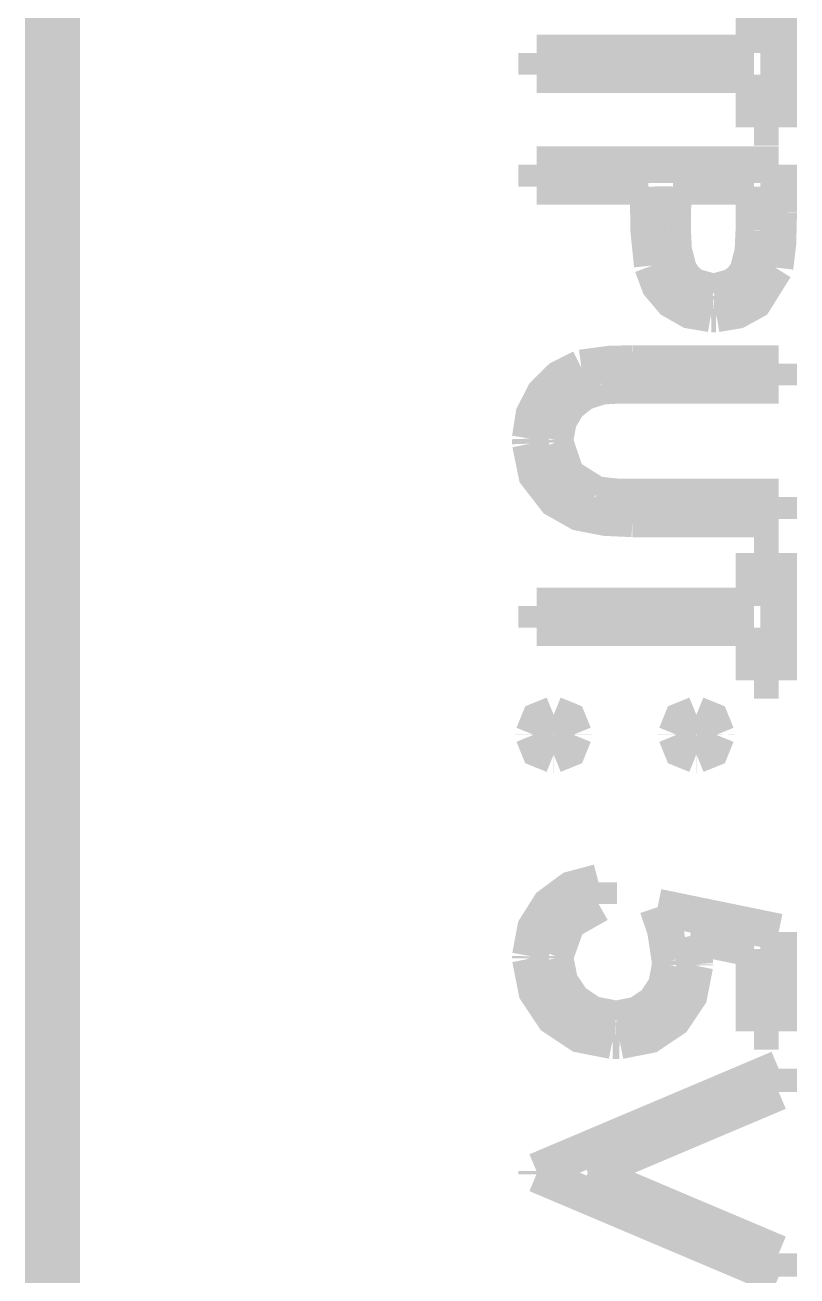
# Model space of a CAD drawing. Header units: inches. Extents: x 18.7 to 39.4, y 4.3 to 20.5.
# Drawn here: x 22.9846 to 23.2477, y 11.4331 to 11.8593 of the extents above; entities that cross this region are included whole.
import ezdxf

# ---------------------------------------------------------------- set-up
doc = ezdxf.new("R2010")
doc.units = ezdxf.units.IN
doc.header["$MEASUREMENT"] = 0

# ---------------------------------------------------------------- blocks, each defined once
blk = doc.blocks.new('irfBoard')
at = {"const_width": 0.008}
for points in [[(22.32304322225698, 11.29430421336298), (22.32304322225698, 12.64630421336298)], [(22.32304322225698, 11.29430421336298), (22.32304322225698, 12.64630421336298)], [(22.32304322225698, 11.29430421336298), (22.32304322225698, 12.64630421336298)], [(22.32704322225698, 12.64630421336298), (22.32704322225698, 11.29430421336298)], [(22.32704322225698, 12.64630421336298), (22.32704322225698, 11.29430421336298)], [(22.32704322225698, 12.64630421336298), (22.32704322225698, 11.29430421336298)], [(22.47831222225698, 12.18021221336298), (22.47831222225698, 12.19174521336298)], [(22.47831222225698, 12.18021221336298), (22.47831222225698, 12.19174521336298)], [(22.47831222225698, 12.18021221336298), (22.47831222225698, 12.19174521336298)], [(22.48373922225698, 12.19174521336298), (22.48373922225698, 12.16393021336298)], [(22.48373922225698, 12.19174521336298), (22.48373922225698, 12.16393021336298)], [(22.48373922225698, 12.19174521336298), (22.48373922225698, 12.16393021336298)], [(22.43082322225698, 12.18021221336298), (22.47831222225698, 12.18021221336298)], [(22.43082322225698, 12.17546321336298), (22.43082322225698, 12.18021221336298)], [(22.43082322225698, 12.18021221336298), (22.47831222225698, 12.18021221336298)], [(22.43082322225698, 12.17546321336298), (22.43082322225698, 12.18021221336298)], [(22.43082322225698, 12.18021221336298), (22.47831222225698, 12.18021221336298)], [(22.43082322225698, 12.17546321336298), (22.43082322225698, 12.18021221336298)], [(22.47831222225698, 12.17546321336298), (22.43082322225698, 12.17546321336298)], [(22.47831222225698, 12.17546321336298), (22.43082322225698, 12.17546321336298)], [(22.47831222225698, 12.17546321336298), (22.43082322225698, 12.17546321336298)], [(22.47831222225698, 12.16393021336298), (22.47831222225698, 12.17546321336298)], [(22.47831222225698, 12.16393021336298), (22.47831222225698, 12.17546321336298)], [(22.47831222225698, 12.16393021336298), (22.47831222225698, 12.17546321336298)], [(22.48373922225698, 12.16393021336298), (22.47831222225698, 12.16393021336298)], [(22.48373922225698, 12.16393021336298), (22.47831222225698, 12.16393021336298)], [(22.48373922225698, 12.16393021336298), (22.47831222225698, 12.16393021336298)], [(22.43082322225698, 12.15578921336298), (22.48373922225698, 12.15578921336298)], [(22.43082322225698, 12.15104021336298), (22.43082322225698, 12.15578921336298)], [(22.43082322225698, 12.15578921336298), (22.48373922225698, 12.15578921336298)], [(22.43082322225698, 12.15104021336298), (22.43082322225698, 12.15578921336298)], [(22.43082322225698, 12.15578921336298), (22.48373922225698, 12.15578921336298)], [(22.43082322225698, 12.15104021336298), (22.43082322225698, 12.15578921336298)], [(22.48373922225698, 12.15578921336298), (22.48373922225698, 12.14541121336298)], [(22.48373922225698, 12.15578921336298), (22.48373922225698, 12.14541121336298)], [(22.48373922225698, 12.15578921336298), (22.48373922225698, 12.14541121336298)], [(22.45524622225698, 12.15104021336298), (22.43082322225698, 12.15104021336298)], [(22.45524622225698, 12.15104021336298), (22.43082322225698, 12.15104021336298)], [(22.45524622225698, 12.15104021336298), (22.43082322225698, 12.15104021336298)], [(22.45524622225698, 12.14725621336298), (22.45524622225698, 12.15104021336298)], [(22.45524622225698, 12.14725621336298), (22.45524622225698, 12.15104021336298)], [(22.45524622225698, 12.14725621336298), (22.45524622225698, 12.15104021336298)], [(22.46067322225698, 12.15104021336298), (22.46055722225698, 12.14177521336298)], [(22.46067322225698, 12.15104021336298), (22.46055722225698, 12.14177521336298)], [(22.46067322225698, 12.15104021336298), (22.46055722225698, 12.14177521336298)], [(22.47831222225698, 12.15104021336298), (22.46067322225698, 12.15104021336298)], [(22.47831222225698, 12.15104021336298), (22.46067322225698, 12.15104021336298)], [(22.47831222225698, 12.15104021336298), (22.46067322225698, 12.15104021336298)], [(22.47831222225698, 12.14136221336298), (22.47831222225698, 12.15104021336298)], [(22.47831222225698, 12.14136221336298), (22.47831222225698, 12.15104021336298)], [(22.47831222225698, 12.14136221336298), (22.47831222225698, 12.15104021336298)], [(22.45611522225698, 12.13378321336298), (22.45534822225698, 12.14130721336298), (22.45524622225698, 12.14725621336298)], [(22.45611522225698, 12.13378321336298), (22.45534822225698, 12.14130721336298), (22.45524622225698, 12.14725621336298)], [(22.45611522225698, 12.13378321336298), (22.45534822225698, 12.14130721336298), (22.45524622225698, 12.14725621336298)], [(22.48373922225698, 12.14541121336298), (22.48357922225698, 12.13863721336298), (22.48294422225698, 12.13335921336298)], [(22.48373922225698, 12.14541121336298), (22.48357922225698, 12.13863721336298), (22.48294422225698, 12.13335921336298)], [(22.48373922225698, 12.14541121336298), (22.48357922225698, 12.13863721336298), (22.48294422225698, 12.13335921336298)], [(22.46055722225698, 12.14177521336298), (22.46077822225698, 12.13710621336298), (22.46194022225698, 12.13260221336298), (22.46326222225698, 12.13068121336298), (22.46507122225698, 12.12920621336298), (22.46952422225698, 12.12797421336298)], [(22.46055722225698, 12.14177521336298), (22.46077822225698, 12.13710621336298), (22.46194022225698, 12.13260221336298), (22.46326222225698, 12.13068121336298), (22.46507122225698, 12.12920621336298), (22.46952422225698, 12.12797421336298)], [(22.46055722225698, 12.14177521336298), (22.46077822225698, 12.13710621336298), (22.46194022225698, 12.13260221336298), (22.46326222225698, 12.13068121336298), (22.46507122225698, 12.12920621336298), (22.46952422225698, 12.12797421336298)], [(22.46952422225698, 12.12797421336298), (22.47385922225698, 12.12917921336298), (22.47563922225698, 12.13059321336298), (22.47696722225698, 12.13243421336298), (22.47810322225698, 12.13681621336298), (22.47831222225698, 12.14136221336298)], [(22.46952422225698, 12.12797421336298), (22.47385922225698, 12.12917921336298), (22.47563922225698, 12.13059321336298), (22.47696722225698, 12.13243421336298), (22.47810322225698, 12.13681621336298), (22.47831222225698, 12.14136221336298)], [(22.46952422225698, 12.12797421336298), (22.47385922225698, 12.12917921336298), (22.47563922225698, 12.13059321336298), (22.47696722225698, 12.13243421336298), (22.47810322225698, 12.13681621336298), (22.47831222225698, 12.14136221336298)], [(22.46896322225698, 12.12321221336298), (22.46440022225698, 12.12399621336298), (22.46056522225698, 12.12618421336298), (22.45771822225698, 12.12952921336298), (22.45611522225698, 12.13378421336298)], [(22.46896322225698, 12.12321221336298), (22.46440022225698, 12.12399621336298), (22.46056522225698, 12.12618421336298), (22.45771822225698, 12.12952921336298), (22.45611522225698, 12.13378421336298)], [(22.46896322225698, 12.12321221336298), (22.46440022225698, 12.12399621336298), (22.46056522225698, 12.12618421336298), (22.45771822225698, 12.12952921336298), (22.45611522225698, 12.13378421336298)], [(22.47009722225698, 12.12321321336298), (22.47457622225698, 12.12396121336298), (22.47836822225698, 12.12605221336298), (22.48294522225698, 12.13336021336298)], [(22.47009722225698, 12.12321321336298), (22.47457622225698, 12.12396121336298), (22.47836822225698, 12.12605221336298), (22.48294522225698, 12.13336021336298)], [(22.47009722225698, 12.12321321336298), (22.47457622225698, 12.12396121336298), (22.47836822225698, 12.12605221336298), (22.48294522225698, 12.13336021336298)], [(22.46896322225698, 12.12321221336298), (22.46953522225698, 12.12322421336298)], [(22.46896322225698, 12.12321221336298), (22.46953522225698, 12.12322421336298)], [(22.46896322225698, 12.12321221336298), (22.46953522225698, 12.12322421336298)], [(22.47009722225698, 12.12321321336298), (22.46954422225698, 12.12322521336298)], [(22.47009722225698, 12.12321321336298), (22.46954422225698, 12.12322521336298)], [(22.47009722225698, 12.12321321336298), (22.46954422225698, 12.12322521336298)], [(22.44062922225698, 12.11142721336298), (22.43606822225698, 12.10913921336298), (22.43253022225698, 12.10564221336298), (22.43024222225698, 12.10117621336298), (22.42942922225698, 12.09598321336298)], [(22.44062922225698, 12.11142721336298), (22.43606822225698, 12.10913921336298), (22.43253022225698, 12.10564221336298), (22.43024222225698, 12.10117621336298), (22.42942922225698, 12.09598321336298)], [(22.44062922225698, 12.11142721336298), (22.43606822225698, 12.10913921336298), (22.43253022225698, 12.10564221336298), (22.43024222225698, 12.10117621336298), (22.42942922225698, 12.09598321336298)], [(22.44062822225698, 12.11142721336298), (22.44684422225698, 12.11225321336298), (22.45178022225698, 12.11237021336298)], [(22.44062822225698, 12.11142721336298), (22.44684422225698, 12.11225321336298), (22.45178022225698, 12.11237021336298)], [(22.44062822225698, 12.11142721336298), (22.44684422225698, 12.11225321336298), (22.45178022225698, 12.11237021336298)], [(22.45178022225698, 12.11237021336298), (22.48373922225698, 12.11237021336298)], [(22.45178022225698, 12.11237021336298), (22.48373922225698, 12.11237021336298)], [(22.45178022225698, 12.11237021336298), (22.48373922225698, 12.11237021336298)], [(22.48373922225698, 12.11237021336298), (22.48373922225698, 12.10762121336298)], [(22.48373922225698, 12.11237021336298), (22.48373922225698, 12.10762121336298)], [(22.48373922225698, 12.11237021336298), (22.48373922225698, 12.10762121336298)], [(22.44499822225698, 12.10740921336298), (22.44094822225698, 12.10608921336298), (22.43774422225698, 12.10353221336298), (22.43563722225698, 12.09999821336298), (22.43487922225698, 12.09574821336298)], [(22.44499822225698, 12.10740921336298), (22.44094822225698, 12.10608921336298), (22.43774422225698, 12.10353221336298), (22.43563722225698, 12.09999821336298), (22.43487922225698, 12.09574821336298)], [(22.44499822225698, 12.10740921336298), (22.44094822225698, 12.10608921336298), (22.43774422225698, 12.10353221336298), (22.43563722225698, 12.09999821336298), (22.43487922225698, 12.09574821336298)], [(22.45203422225698, 12.10762121336298), (22.44808922225698, 12.10758321336298), (22.44499522225698, 12.10740921336298)], [(22.45203422225698, 12.10762121336298), (22.44808922225698, 12.10758321336298), (22.44499522225698, 12.10740921336298)], [(22.45203422225698, 12.10762121336298), (22.44808922225698, 12.10758321336298), (22.44499522225698, 12.10740921336298)], [(22.48373922225698, 12.10762121336298), (22.45203422225698, 12.10762121336298)], [(22.48373922225698, 12.10762121336298), (22.45203422225698, 12.10762121336298)], [(22.48373922225698, 12.10762121336298), (22.45203422225698, 12.10762121336298)], [(22.42946722225698, 12.09487821336298), (22.42942922225698, 12.09598321336298)], [(22.42946722225698, 12.09487821336298), (22.42942922225698, 12.09598321336298)], [(22.42946722225698, 12.09487821336298), (22.42942922225698, 12.09598321336298)], [(22.45178022225698, 12.07844921336298), (22.44590922225698, 12.07872821336298), (22.44014622225698, 12.07984721336298), (22.43505722225698, 12.08271321336298), (22.43084422225698, 12.08815221336298), (22.42946622225698, 12.09489021336298)], [(22.45178022225698, 12.07844921336298), (22.44590922225698, 12.07872821336298), (22.44014622225698, 12.07984721336298), (22.43505722225698, 12.08271321336298), (22.43084422225698, 12.08815221336298), (22.42946622225698, 12.09489021336298)], [(22.45178022225698, 12.07844921336298), (22.44590922225698, 12.07872821336298), (22.44014622225698, 12.07984721336298), (22.43505722225698, 12.08271321336298), (22.43084422225698, 12.08815221336298), (22.42946622225698, 12.09489021336298)], [(22.43489422225698, 12.09515221336298), (22.43487922225698, 12.09574821336298)], [(22.43489422225698, 12.09515221336298), (22.43487922225698, 12.09574821336298)], [(22.43489422225698, 12.09515221336298), (22.43487922225698, 12.09574821336298)], [(22.43489322225698, 12.09515921336298), (22.43489322225698, 12.09507821336298)], [(22.43489322225698, 12.09515921336298), (22.43489322225698, 12.09507821336298)], [(22.43489322225698, 12.09515921336298), (22.43489322225698, 12.09507821336298)], [(22.44381522225698, 12.08374021336298), (22.43738722225698, 12.08778821336298), (22.43489322225698, 12.09507821336298)], [(22.44381522225698, 12.08374021336298), (22.43738722225698, 12.08778821336298), (22.43489322225698, 12.09507821336298)], [(22.44381522225698, 12.08374021336298), (22.43738722225698, 12.08778821336298), (22.43489322225698, 12.09507821336298)], [(22.44381922225698, 12.08373921336298), (22.44840522225698, 12.08325421336298), (22.45203422225698, 12.08319821336298)], [(22.44381922225698, 12.08373921336298), (22.44840522225698, 12.08325421336298), (22.45203422225698, 12.08319821336298)], [(22.44381922225698, 12.08373921336298), (22.44840522225698, 12.08325421336298), (22.45203422225698, 12.08319821336298)], [(22.45203422225698, 12.08319821336298), (22.48373922225698, 12.08319821336298)], [(22.45203422225698, 12.08319821336298), (22.48373922225698, 12.08319821336298)], [(22.45203422225698, 12.08319821336298), (22.48373922225698, 12.08319821336298)], [(22.48373922225698, 12.08319821336298), (22.48373922225698, 12.07844921336298)], [(22.48373922225698, 12.08319821336298), (22.48373922225698, 12.07844921336298)], [(22.48373922225698, 12.08319821336298), (22.48373922225698, 12.07844921336298)], [(22.48373922225698, 12.07844921336298), (22.45178022225698, 12.07844921336298)], [(22.48373922225698, 12.07844921336298), (22.45178022225698, 12.07844921336298)], [(22.48373922225698, 12.07844921336298), (22.45178022225698, 12.07844921336298)], [(22.47831222225698, 12.05945421336298), (22.47831222225698, 12.07098721336298)], [(22.47831222225698, 12.07098721336298), (22.48373922225698, 12.07098721336298)], [(22.47831222225698, 12.05945421336298), (22.47831222225698, 12.07098721336298)], [(22.47831222225698, 12.07098721336298), (22.48373922225698, 12.07098721336298)], [(22.47831222225698, 12.05945421336298), (22.47831222225698, 12.07098721336298)], [(22.47831222225698, 12.07098721336298), (22.48373922225698, 12.07098721336298)], [(22.48373922225698, 12.07098721336298), (22.48373922225698, 12.04317121336298)], [(22.48373922225698, 12.07098721336298), (22.48373922225698, 12.04317121336298)], [(22.48373922225698, 12.07098721336298), (22.48373922225698, 12.04317121336298)], [(22.43082322225698, 12.05945421336298), (22.47831222225698, 12.05945421336298)], [(22.43082322225698, 12.05470521336298), (22.43082322225698, 12.05945421336298)], [(22.43082322225698, 12.05945421336298), (22.47831222225698, 12.05945421336298)], [(22.43082322225698, 12.05470521336298), (22.43082322225698, 12.05945421336298)], [(22.43082322225698, 12.05945421336298), (22.47831222225698, 12.05945421336298)], [(22.43082322225698, 12.05470521336298), (22.43082322225698, 12.05945421336298)], [(22.47831222225698, 12.05470521336298), (22.43082322225698, 12.05470521336298)], [(22.47831222225698, 12.05470521336298), (22.43082322225698, 12.05470521336298)], [(22.47831222225698, 12.05470521336298), (22.43082322225698, 12.05470521336298)], [(22.47831222225698, 12.04317121336298), (22.47831222225698, 12.05470521336298)], [(22.47831222225698, 12.04317121336298), (22.47831222225698, 12.05470521336298)], [(22.47831222225698, 12.04317121336298), (22.47831222225698, 12.05470521336298)], [(22.48373922225698, 12.04317121336298), (22.47831222225698, 12.04317121336298)], [(22.48373922225698, 12.04317121336298), (22.47831222225698, 12.04317121336298)], [(22.48373922225698, 12.04317121336298), (22.47831222225698, 12.04317121336298)], [(22.43454422225698, 12.03570921336298), (22.43141622225698, 12.03443721336298), (22.43014422225698, 12.03130921336298)], [(22.43454422225698, 12.03570921336298), (22.43141622225698, 12.03443721336298), (22.43014422225698, 12.03130921336298)], [(22.43454422225698, 12.03570921336298), (22.43141622225698, 12.03443721336298), (22.43014422225698, 12.03130921336298)], [(22.43454422225698, 12.03570921336298), (22.43455222225698, 12.03570921336298)], [(22.43454422225698, 12.03570921336298), (22.43455222225698, 12.03570921336298)], [(22.43454422225698, 12.03570921336298), (22.43455222225698, 12.03570921336298)], [(22.43455222225698, 12.03570921336298), (22.43459122225698, 12.03570921336298)], [(22.43455222225698, 12.03570921336298), (22.43459122225698, 12.03570921336298)], [(22.43455222225698, 12.03570921336298), (22.43459122225698, 12.03570921336298)], [(22.43459122225698, 12.03570921336298), (22.43770022225698, 12.03444521336298), (22.43896422225698, 12.03133521336298)], [(22.43459122225698, 12.03570921336298), (22.43770022225698, 12.03444521336298), (22.43896422225698, 12.03133521336298)], [(22.43459122225698, 12.03570921336298), (22.43770022225698, 12.03444521336298), (22.43896422225698, 12.03133521336298)], [(22.46572522225698, 12.03570921336298), (22.46261622225698, 12.03444521336298), (22.46135222225698, 12.03133621336298)], [(22.46572522225698, 12.03570921336298), (22.46261622225698, 12.03444521336298), (22.46135222225698, 12.03133621336298)], [(22.46572522225698, 12.03570921336298), (22.46261622225698, 12.03444521336298), (22.46135222225698, 12.03133621336298)], [(22.46572522225698, 12.03570921336298), (22.46576322225698, 12.03570921336298)], [(22.46572522225698, 12.03570921336298), (22.46576322225698, 12.03570921336298)], [(22.46572522225698, 12.03570921336298), (22.46576322225698, 12.03570921336298)], [(22.46576222225698, 12.03570921336298), (22.46577022225698, 12.03570921336298)], [(22.46576222225698, 12.03570921336298), (22.46577022225698, 12.03570921336298)], [(22.46576222225698, 12.03570921336298), (22.46577022225698, 12.03570921336298)], [(22.46577022225698, 12.03570921336298), (22.46889922225698, 12.03443721336298), (22.47017122225698, 12.03130721336298)], [(22.46577022225698, 12.03570921336298), (22.46889922225698, 12.03443721336298), (22.47017122225698, 12.03130721336298)], [(22.46577022225698, 12.03570921336298), (22.46889922225698, 12.03443721336298), (22.47017122225698, 12.03130721336298)], [(22.43014422225698, 12.03130121336298), (22.43014422225698, 12.03130921336298)], [(22.43014422225698, 12.03130121336298), (22.43014422225698, 12.03130921336298)], [(22.43014422225698, 12.03130121336298), (22.43014422225698, 12.03130921336298)], [(22.43014422225698, 12.03129721336298), (22.43014422225698, 12.03127421336298)], [(22.43014422225698, 12.03129721336298), (22.43014422225698, 12.03127421336298)], [(22.43014422225698, 12.03129721336298), (22.43014422225698, 12.03127421336298)], [(22.43453022225698, 12.02688921336298), (22.43141222225698, 12.02815721336298), (22.43014422225698, 12.03127421336298)], [(22.43453022225698, 12.02688921336298), (22.43141222225698, 12.02815721336298), (22.43014422225698, 12.03127421336298)], [(22.43453022225698, 12.02688921336298), (22.43141222225698, 12.02815721336298), (22.43014422225698, 12.03127421336298)], [(22.43460322225698, 12.02688921336298), (22.43770422225698, 12.02815021336298), (22.43896422225698, 12.03125021336298)], [(22.43460322225698, 12.02688921336298), (22.43770422225698, 12.02815021336298), (22.43896422225698, 12.03125021336298)], [(22.43460322225698, 12.02688921336298), (22.43770422225698, 12.02815021336298), (22.43896422225698, 12.03125021336298)], [(22.43896422225698, 12.03129721336298), (22.43896422225698, 12.03133521336298)], [(22.43896422225698, 12.03129721336298), (22.43896422225698, 12.03133521336298)], [(22.43896422225698, 12.03129721336298), (22.43896422225698, 12.03133521336298)], [(22.43896422225698, 12.03129621336298), (22.43896422225698, 12.03125021336298)], [(22.43896422225698, 12.03129621336298), (22.43896422225698, 12.03125021336298)], [(22.43896422225698, 12.03129621336298), (22.43896422225698, 12.03125021336298)], [(22.46135222225698, 12.03129821336298), (22.46135222225698, 12.03133621336298)], [(22.46135222225698, 12.03129821336298), (22.46135222225698, 12.03133621336298)], [(22.46135222225698, 12.03129821336298), (22.46135222225698, 12.03133621336298)], [(22.46135222225698, 12.03129621336298), (22.46135222225698, 12.03125021336298)], [(22.46135222225698, 12.03129621336298), (22.46135222225698, 12.03125021336298)], [(22.46135222225698, 12.03129621336298), (22.46135222225698, 12.03125021336298)], [(22.46571322225698, 12.02688921336298), (22.46261222225698, 12.02815021336298), (22.46135222225698, 12.03125021336298)], [(22.46571322225698, 12.02688921336298), (22.46261222225698, 12.02815021336298), (22.46135222225698, 12.03125021336298)], [(22.46571322225698, 12.02688921336298), (22.46261222225698, 12.02815021336298), (22.46135222225698, 12.03125021336298)], [(22.46581122225698, 12.02688921336298), (22.46891122225698, 12.02815021336298), (22.47017222225698, 12.03125021336298)], [(22.46581122225698, 12.02688921336298), (22.46891122225698, 12.02815021336298), (22.47017222225698, 12.03125021336298)], [(22.46581122225698, 12.02688921336298), (22.46891122225698, 12.02815021336298), (22.47017222225698, 12.03125021336298)], [(22.47017122225698, 12.03130021336298), (22.47017122225698, 12.03130721336298)], [(22.47017122225698, 12.03130021336298), (22.47017122225698, 12.03130721336298)], [(22.47017122225698, 12.03130021336298), (22.47017122225698, 12.03130721336298)], [(22.47017122225698, 12.03129621336298), (22.47017222225698, 12.03125021336298)], [(22.47017122225698, 12.03129621336298), (22.47017222225698, 12.03125021336298)], [(22.47017122225698, 12.03129621336298), (22.47017222225698, 12.03125021336298)], [(22.43455222225698, 12.02688921336298), (22.43453022225698, 12.02688921336298)], [(22.43455222225698, 12.02688921336298), (22.43453022225698, 12.02688921336298)], [(22.43455222225698, 12.02688921336298), (22.43453022225698, 12.02688921336298)], [(22.43460322225698, 12.02688921336298), (22.43455722225698, 12.02688921336298)], [(22.43460322225698, 12.02688921336298), (22.43455722225698, 12.02688921336298)], [(22.43460322225698, 12.02688921336298), (22.43455722225698, 12.02688921336298)], [(22.46571322225698, 12.02688921336298), (22.46575822225698, 12.02688921336298)], [(22.46571322225698, 12.02688921336298), (22.46575822225698, 12.02688921336298)], [(22.46571322225698, 12.02688921336298), (22.46575822225698, 12.02688921336298)], [(22.46581122225698, 12.02688921336298), (22.46576522225698, 12.02688921336298)], [(22.46581122225698, 12.02688921336298), (22.46576522225698, 12.02688921336298)], [(22.46581122225698, 12.02688921336298), (22.46576522225698, 12.02688921336298)], [(22.44438022225698, 11.99907321336298), (22.43845822225698, 11.99748221336298), (22.43373422225698, 11.99399321336298), (22.43060522225698, 11.98901121336298), (22.42946622225698, 11.98293921336298)], [(22.44438022225698, 11.99907321336298), (22.43845822225698, 11.99748221336298), (22.43373422225698, 11.99399321336298), (22.43060522225698, 11.98901121336298), (22.42946622225698, 11.98293921336298)], [(22.44438022225698, 11.99907321336298), (22.43845822225698, 11.99748221336298), (22.43373422225698, 11.99399321336298), (22.43060522225698, 11.98901121336298), (22.42946622225698, 11.98293921336298)], [(22.44439122225698, 11.99907421336298), (22.44439122225698, 11.99432521336298)], [(22.44439122225698, 11.99907421336298), (22.44439122225698, 11.99432521336298)], [(22.44439122225698, 11.99907421336298), (22.44439122225698, 11.99432521336298)], [(22.44439722225698, 11.99432621336298), (22.43756822225698, 11.99045721336298), (22.43488822225698, 11.98299421336298)], [(22.44439722225698, 11.99432621336298), (22.43756822225698, 11.99045721336298), (22.43488822225698, 11.98299421336298)], [(22.44439722225698, 11.99432621336298), (22.43756822225698, 11.99045721336298), (22.43488822225698, 11.98299421336298)], [(22.45728122225698, 11.99364721336298), (22.48373922225698, 11.98822021336298)], [(22.45999522225698, 11.98198721336298), (22.45897922225698, 11.98863221336298), (22.45728122225698, 11.99364721336298)], [(22.45728122225698, 11.99364721336298), (22.48373922225698, 11.98822021336298)], [(22.45999522225698, 11.98198721336298), (22.45897922225698, 11.98863221336298), (22.45728122225698, 11.99364721336298)], [(22.45728122225698, 11.99364721336298), (22.48373922225698, 11.98822021336298)], [(22.45999522225698, 11.98198721336298), (22.45897922225698, 11.98863221336298), (22.45728122225698, 11.99364721336298)], [(22.48373922225698, 11.98822021336298), (22.48373922225698, 11.96651021336298)], [(22.48373922225698, 11.98822021336298), (22.48373922225698, 11.96651021336298)], [(22.48373922225698, 11.98822021336298), (22.48373922225698, 11.96651021336298)], [(22.46439422225698, 11.98736121336298), (22.46519622225698, 11.98390521336298), (22.46542222225698, 11.98112821336298)], [(22.47831222225698, 11.98450921336298), (22.46439422225698, 11.98736121336298)], [(22.46439422225698, 11.98736121336298), (22.46519622225698, 11.98390521336298), (22.46542222225698, 11.98112821336298)], [(22.47831222225698, 11.98450921336298), (22.46439422225698, 11.98736121336298)], [(22.46439422225698, 11.98736121336298), (22.46519622225698, 11.98390521336298), (22.46542222225698, 11.98112821336298)], [(22.47831222225698, 11.98450921336298), (22.46439422225698, 11.98736121336298)], [(22.42946622225698, 11.98291921336298), (22.42945922225698, 11.98241721336298)], [(22.42946622225698, 11.98291921336298), (22.42945922225698, 11.98241721336298)], [(22.42946622225698, 11.98291921336298), (22.42945922225698, 11.98241721336298)], [(22.43489322225698, 11.98265321336298), (22.43488822225698, 11.98299421336298)], [(22.43489322225698, 11.98265321336298), (22.43488822225698, 11.98299421336298)], [(22.43489322225698, 11.98265321336298), (22.43488822225698, 11.98299421336298)], [(22.43489322225698, 11.98265821336298), (22.43489222225698, 11.98245021336298)], [(22.43489322225698, 11.98265821336298), (22.43489222225698, 11.98245021336298)], [(22.43489322225698, 11.98265821336298), (22.43489222225698, 11.98245021336298)], [(22.44812022225698, 11.96922221336298), (22.44291422225698, 11.97024321336298), (22.43871522225698, 11.97304621336298), (22.43591222225698, 11.97724421336298), (22.43489222225698, 11.98245021336298)], [(22.44812022225698, 11.96922221336298), (22.44291422225698, 11.97024321336298), (22.43871522225698, 11.97304621336298), (22.43591222225698, 11.97724421336298), (22.43489222225698, 11.98245021336298)], [(22.44812022225698, 11.96922221336298), (22.44291422225698, 11.97024321336298), (22.43871522225698, 11.97304621336298), (22.43591222225698, 11.97724421336298), (22.43489222225698, 11.98245021336298)], [(22.47831222225698, 11.96651021336298), (22.47831222225698, 11.98450921336298)], [(22.47831222225698, 11.96651021336298), (22.47831222225698, 11.98450921336298)], [(22.47831222225698, 11.96651021336298), (22.47831222225698, 11.98450921336298)], [(22.44741522225698, 11.96446121336298), (22.44034822225698, 11.96584721336298), (22.43464922225698, 11.96965221336298), (22.43084422225698, 11.97535121336298), (22.42945922225698, 11.98241721336298)], [(22.44741522225698, 11.96446121336298), (22.44034822225698, 11.96584721336298), (22.43464922225698, 11.96965221336298), (22.43084422225698, 11.97535121336298), (22.42945922225698, 11.98241721336298)], [(22.44741522225698, 11.96446121336298), (22.44034822225698, 11.96584721336298), (22.43464922225698, 11.96965221336298), (22.43084422225698, 11.97535121336298), (22.42945922225698, 11.98241721336298)], [(22.44833122225698, 11.96922421336298), (22.45294022225698, 11.97012821336298), (22.45665722225698, 11.97260921336298), (22.45913922225698, 11.97632621336298), (22.46004222225698, 11.98093521336298)], [(22.44833122225698, 11.96922421336298), (22.45294022225698, 11.97012821336298), (22.45665722225698, 11.97260921336298), (22.45913922225698, 11.97632621336298), (22.46004222225698, 11.98093521336298)], [(22.44833122225698, 11.96922421336298), (22.45294022225698, 11.97012821336298), (22.45665722225698, 11.97260921336298), (22.45913922225698, 11.97632621336298), (22.46004222225698, 11.98093521336298)], [(22.44898622225698, 11.96445221336298), (22.45545522225698, 11.96572021336298), (22.46067222225698, 11.96920321336298), (22.46415622225698, 11.97442021336298), (22.46542422225698, 11.98088921336298)], [(22.44898622225698, 11.96445221336298), (22.45545522225698, 11.96572021336298), (22.46067222225698, 11.96920321336298), (22.46415622225698, 11.97442021336298), (22.46542422225698, 11.98088921336298)], [(22.44898622225698, 11.96445221336298), (22.45545522225698, 11.96572021336298), (22.46067222225698, 11.96920321336298), (22.46415622225698, 11.97442021336298), (22.46542422225698, 11.98088921336298)], [(22.45999422225698, 11.98199621336298), (22.46004222225698, 11.98093521336298)], [(22.45999422225698, 11.98199621336298), (22.46004222225698, 11.98093521336298)], [(22.45999422225698, 11.98199621336298), (22.46004222225698, 11.98093521336298)], [(22.46542222225698, 11.98111921336298), (22.46542422225698, 11.98088921336298)], [(22.46542222225698, 11.98111921336298), (22.46542422225698, 11.98088921336298)], [(22.46542222225698, 11.98111921336298), (22.46542422225698, 11.98088921336298)], [(22.44812022225698, 11.96922221336298), (22.44830522225698, 11.96922321336298)], [(22.44812022225698, 11.96922221336298), (22.44830522225698, 11.96922321336298)], [(22.44812022225698, 11.96922221336298), (22.44830522225698, 11.96922321336298)], [(22.44833122225698, 11.96922421336298), (22.44831122225698, 11.96922421336298)], [(22.44833122225698, 11.96922421336298), (22.44831122225698, 11.96922421336298)], [(22.44833122225698, 11.96922421336298), (22.44831122225698, 11.96922421336298)], [(22.48373922225698, 11.96651021336298), (22.47831222225698, 11.96651021336298)], [(22.48373922225698, 11.96651021336298), (22.47831222225698, 11.96651021336298)], [(22.48373922225698, 11.96651021336298), (22.47831222225698, 11.96651021336298)], [(22.44741522225698, 11.96446121336298), (22.44810422225698, 11.96447521336298)], [(22.44741522225698, 11.96446121336298), (22.44810422225698, 11.96447521336298)], [(22.44741522225698, 11.96446121336298), (22.44810422225698, 11.96447521336298)], [(22.44898622225698, 11.96445221336298), (22.44812622225698, 11.96447421336298)], [(22.44898622225698, 11.96445221336298), (22.44812622225698, 11.96447421336298)], [(22.44898622225698, 11.96445221336298), (22.44812622225698, 11.96447421336298)], [(22.43082322225698, 11.93598121336298), (22.48373922225698, 11.95836921336298)], [(22.43082322225698, 11.93598121336298), (22.48373922225698, 11.95836921336298)], [(22.43082322225698, 11.93598121336298), (22.48373922225698, 11.95836921336298)], [(22.48373922225698, 11.95836921336298), (22.48373922225698, 11.95328121336298)], [(22.48373922225698, 11.95836921336298), (22.48373922225698, 11.95328121336298)], [(22.48373922225698, 11.95836921336298), (22.48373922225698, 11.95328121336298)], [(22.48373922225698, 11.95328121336298), (22.44203822225698, 11.93564221336298)], [(22.48373922225698, 11.95328121336298), (22.44203822225698, 11.93564221336298)], [(22.48373922225698, 11.95328121336298), (22.44203822225698, 11.93564221336298)], [(22.43082322225698, 11.93530321336298), (22.43082322225698, 11.93598121336298)], [(22.43082322225698, 11.93530321336298), (22.43082322225698, 11.93598121336298)], [(22.43082322225698, 11.93530321336298), (22.43082322225698, 11.93598121336298)], [(22.48373922225698, 11.91291521336298), (22.43082322225698, 11.93530321336298)], [(22.48373922225698, 11.91291521336298), (22.43082322225698, 11.93530321336298)], [(22.48373922225698, 11.91291521336298), (22.43082322225698, 11.93530321336298)], [(22.44203822225698, 11.93564221336298), (22.48373922225698, 11.91800321336298)], [(22.44203822225698, 11.93564221336298), (22.48373922225698, 11.91800321336298)], [(22.44203822225698, 11.93564221336298), (22.48373922225698, 11.91800321336298)], [(22.48373922225698, 11.91800321336298), (22.48373922225698, 11.91291521336298)], [(22.48373922225698, 11.91800321336298), (22.48373922225698, 11.91291521336298)], [(22.48373922225698, 11.91800321336298), (22.48373922225698, 11.91291521336298)]]:
    blk.add_lwpolyline(points, dxfattribs=at)

msp = doc.modelspace()

# ---------------------------------------------------------------- block references
at = {"xscale": 1.56, "yscale": 1.56, "zscale": 1.56}
msp.add_blockref('irfBoard', (-11.83313913683242, -7.151306558071497), dxfattribs=at)

doc.saveas('drawing.dxf')
